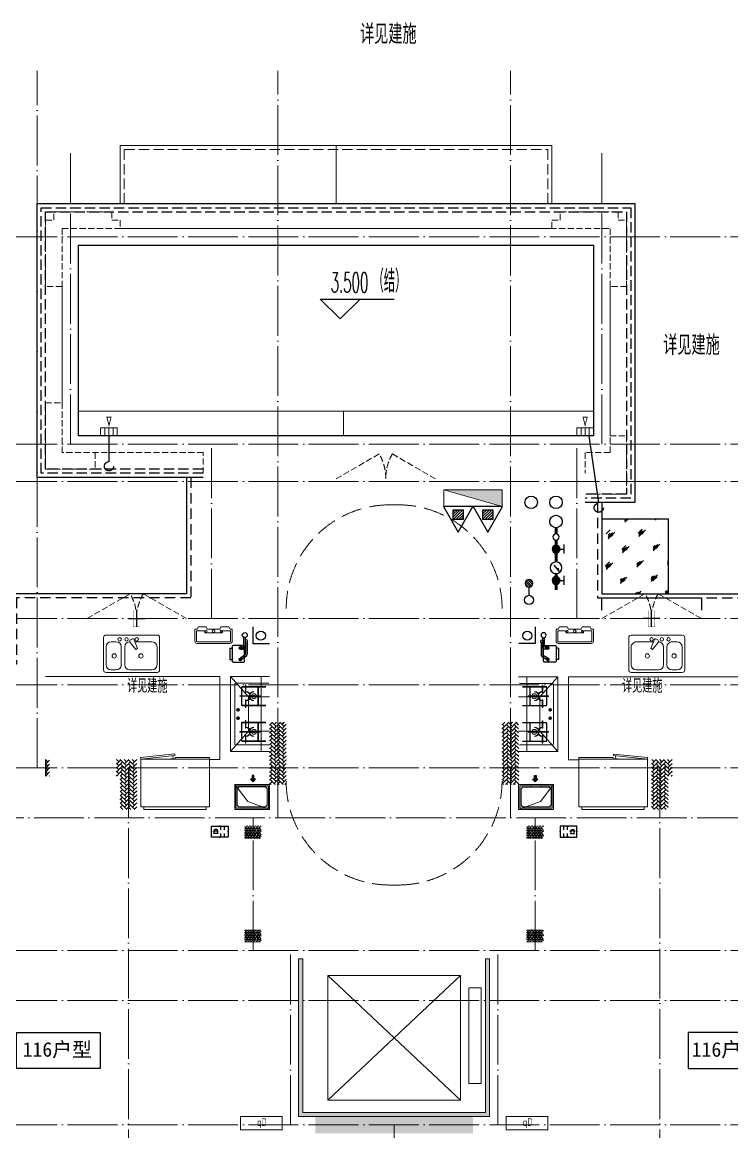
# Model space of a CAD drawing. Extents: x -518115 to 389031, y -231062 to 1628073.
# Drawn here: x 21337 to 29883, y 600166 to 613534 of the extents above; entities that cross this region are included whole.
import ezdxf
from ezdxf.enums import TextEntityAlignment as Align

# ---------------------------------------------------------------- set-up
doc = ezdxf.new("R2010")
doc.units = 0
doc.header["$LTSCALE"] = 1000
doc.header["$MEASUREMENT"] = 0
for name, pattern in [('#P_--_20B1_001_t3$0$DASH', [0.35, 0.25, -0.1]), ('__DASH', [0.35, 0.25, -0.1]), ('DASH', [0.35, 0.25, -0.1]), ('DOTE', [2.42, 2, -0.2, 0.02, -0.2]), ('HIDDEN', [0.375, 0.25, -0.125])]:
    doc.linetypes.add(name, pattern=pattern)
for name, color, linetype, lineweight in [('3.5方案汇报，与郭总、侯月琴确定户型_t8$0$STAIR', 2, 'Continuous', 18), ('DOTE', 19, 'DOTE', 9), ('EQUIP-消防', 3, 'Continuous', 20), ('EQUIP_消火栓', 242, 'Continuous', 18), ('LVTRY', 1, 'Continuous', 13), ('PUB_HATCH', 8, 'Continuous', 9), ('STAIR', 2, 'Continuous', 18), ('WINDOW', 144, 'Continuous', 15), ('填充', 251, 'Continuous', 5), ('平面-分水线', 214, 'Continuous', 15), ('平面-排水沟', 86, 'Continuous', 15), ('平面-看线', 45, 'Continuous', 15), ('平面-空调室内机', 176, 'Continuous', 9), ('平面-空调预留孔', 173, 'Continuous', 15), ('空调', 76, 'Continuous', 13), ('立面-洞口示意', 152, 'Continuous', 13)]:
    doc.layers.add(name, color=color, linetype=linetype, lineweight=lineweight)
for name, color, linetype in [('AH-FURNITURE', 1, 'Continuous'), ('DIM_ELEV', 3, 'Continuous'), ('EQUIP-安防', 3, 'Continuous'), ('EQUIP_地漏', 7, 'Continuous'), ('EQUIP_消防', 7, 'Continuous'), ('IP-bath&kitchen-JOHNSON', 4, 'Continuous'), ('PUB_TEXT', 4, 'Continuous'), ('ROOF', 183, 'Continuous'), ('VPIPE-中水', 122, 'Continuous'), ('VPIPE-凝结', 150, 'Continuous'), ('VPIPE-废水', 31, 'Continuous'), ('VPIPE-消防', 1, 'TG_X'), ('VPIPE-给水', 3, 'TG_J'), ('VPIPE-雨水', 4, 'DASH'), ('保温', 6, 'Continuous'), ('建筑-排气道', 9, 'Continuous'), ('机电标识类', 1, 'Continuous'), ('污水', 3, 'Continuous'), ('看线', 251, 'Continuous'), ('给水', 4, 'Continuous')]:
    doc.layers.add(name, color=color, linetype=linetype)
doc.styles.add('_TCH_AXIS', font='COMPLEX', dxfattribs={"bigfont": 'GBCBIG'})
doc.styles.add('_TCH_DIM', font='SIMPLEX.shx', dxfattribs={"width": 0.7, "bigfont": 'GBCBIG.shx'})
doc.styles.add('_TEL_DIM', font='SIMPLEX', dxfattribs={"width": 0.8, "height": 3.5, "bigfont": 'HZTXT'})
doc.styles.add('DIM_FONT', font='SIMPLEX.shx', dxfattribs={"width": 0.56})
doc.styles.add('TG_LINETYPE', font='SIMPLEX', dxfattribs={"width": 0.8, "height": 3, "bigfont": 'HZTXT'})
doc.styles.add('房间名称', font='TSSDENG', dxfattribs={"width": 0.8, "bigfont": 'HZTXT'})
doc.styles.add('黑体', font='')
doc.styles.get('黑体').set_extended_font_data('SimHei')
doc.linetypes.add('TG_J', pattern='A,2,-0.22,["J",TG_LINETYPE,S=0.1,R=0,X=-0.18,Y=-0.15],0', length=2.22)
doc.linetypes.add('TG_X', pattern='A,4,-0.3,["X",TG_LINETYPE,S=0.1,R=0,X=-0.23,Y=-0.15],0', length=4.3)
pattern_1 = [(45, (0, 0), (0, 47.4157523), [100.584, -33.528]), (135, (23.708, 23.708), (3e-15, 47.4157523), [100.584, -33.528])]
pattern_2 = [(90, (0, 0), (-16.49778, 1e-15), [9.525, -19.05]), (210, (0, 0), (8.24889, -14.2874966), [9.525, -19.05]), (150, (6e-16, 9.525), (-8.24889, -14.2874966), [9.525, -19.05])]

# ---------------------------------------------------------------- blocks, each defined once
blk = doc.blocks.new('rtyg7uyhg')
at = {"layer": 'LVTRY'}
for p, q in [((193590, 45458), (193590, 45069)), ((194235, 45489), (193621, 45489)), ((194265, 45069), (194265, 45458)), ((193621, 45131), (193621, 45346)), ((193682, 45407), (193888, 45407)), ((193896, 45430), (193858, 45326)), ((193858, 45326), (193875, 45316)), ((193875, 45316), (193946, 45401)), ((193926, 45440), (193940, 45432)), ((194010, 45346), (194010, 45131)), ((194051, 45131), (194051, 45346)), ((194112, 45407), (194173, 45407)), ((194235, 45346), (194235, 45131)), ((193948, 45069), (193682, 45069)), ((194173, 45069), (194112, 45069)), ((193621, 45039), (194235, 45039))]:
    blk.add_line(p, q, dxfattribs=at)
for centre, radius in [((193866, 45438), 20.5), ((193989, 45438), 20.5), ((194071, 45438), 20.5), ((193815, 45238), 25.6), ((194137, 45238), 25.6)]:
    blk.add_circle(centre, radius, dxfattribs=at)
for centre, radius, start, end in [((193621, 45458), 30.7, 90, 180), ((194235, 45458), 30.7, 360, 90), ((193682, 45346), 61.4, 90, 180), ((193916, 45423), 20.5, 60, 159.4623), ((193930, 45414), 20.5, 320.5377, 60), ((193948, 45346), 61.4, 360, 90), ((194112, 45346), 61.4, 90, 180), ((194173, 45346), 61.4, 360, 90), ((193621, 45069), 30.7, 180, 270), ((193682, 45131), 61.4, 180, 270), ((193948, 45131), 61.4, 270, 360), ((194112, 45131), 61.4, 180, 270), ((194173, 45131), 61.4, 270, 360), ((194235, 45069), 30.7, 270, 360)]:
    blk.add_arc(centre, radius, start, end, dxfattribs=at)
at = {"layer": 'LVTRY', "style": 'DIM_FONT', "width": 0.8, "flags": 9}
for tag in ['YSIZE', 'XSIZE']:
    blk.add_attdef(tag, (193928, 45488), '', height=0.5, rotation=90, dxfattribs=at)
blk = doc.blocks.new('A$C60D053AF')
at = {"layer": 'AH-FURNITURE', "color": 8}
for p, q in [((233, -90), (128, -90)), ((233, -110), (128, -110)), ((193, -71), (328, -71)), ((193, -91), (328, -91)), ((245, -129), (245, -122)), ((265, -129), (265, -122)), ((342, -97), (370, -143)), ((356, -83), (384, -129)), ((255, -281), (255, -251)), ((393, -281), (393, -251)), ((255, -281), (393, -281))]:
    blk.add_line(p, q, dxfattribs=at)
for points in [[(170, -68, 1), (170, -94), (193, -94), (193, -68)], [(234, -251), (414, -251, 0.414214), (424, -241), (424, -111, 0.414214), (414, -101), (234, -101, 0.414214), (224, -111), (224, -241, 0.414214)], [(268, -122), (268, -107, 0.414214), (248, -87), (233, -87), (233, -113), (242, -113), (242, -122)], [(242, -152, 1), (268, -152), (268, -129), (242, -129)], [(384, -161, 1), (402, -143), (386, -127), (368, -145)]]:
    blk.add_lwpolyline(points, format="xyb", close=True, dxfattribs=at)
for centre, radius in [((100, -100), 30), ((255, -152), 15), ((255, -152), 10), ((393, -152), 15), ((393, -152), 10)]:
    blk.add_circle(centre, radius, dxfattribs=at)
for radius in [40, 20]:
    blk.add_arc((328, -111), radius, 45, 90, dxfattribs=at)
blk = doc.blocks.new('A-Kitchen-7')
at = {"layer": 'LVTRY'}
for p, q in [((-519, 780), (-7, 834)), ((-515, 756), (-519, 780)), ((-4, 811), (-515, 756)), ((515, 756), (-515, 756)), ((-515, 756), (-515, 40)), ((-486, 761), (-485, 756)), ((-29, 767), (-112, 756)), ((-29, 767), (-35, 806)), ((-7, 834), (-4, 811)), ((515, 780), (0, 780)), ((0, 756), (0, 780)), ((515, 756), (515, 780)), ((515, 40), (515, 756)), ((-515, 40), (515, 40))]:
    blk.add_line(p, q, dxfattribs=at)
blk.add_lwpolyline([(-469, 40), (-469, 0), (469, 0), (469, 40)], close=True, dxfattribs=at)
blk = doc.blocks.new('*U70')
h = blk.add_hatch(color=5)
h.set_gradient(color1=(0, 0, 255), rotation=180, tint=1)
h.paths.add_polyline_path([(0, 0), (-6.35, -6.35), (-6.35, -2.159), (-15, -2.159), (-15, 2.159), (-6.35, 2.159), (-6.35, 6.35)])
at = {"color": 0, "linetype": 'Continuous'}
blk.add_lwpolyline([(0, 0), (-6.35, -6.35), (-6.35, -2.159), (-15, -2.159), (-15, 2.159), (-6.35, 2.159), (-6.35, 6.35)], close=True, dxfattribs=at)
blk = doc.blocks.new('sgrsefv')
at = {"layer": 'PUB_HATCH'}
blk.add_hatch(color=256, dxfattribs=at).paths.add_polyline_path([(1112933, 840916), (1112933, 840646), (1113073, 840646), (1113073, 840661), (1112968, 840661), (1112948, 840681), (1112948, 840881), (1112968, 840901), (1113288, 840901), (1113308, 840881), (1113308, 840681), (1113288, 840661), (1113183, 840661), (1113183, 840646), (1113323, 840646), (1113323, 840916)])
at = {"layer": 'LVTRY', "color": 1}
for p, q in [((1113073, 840661), (1113073, 840646)), ((1113183, 840661), (1113183, 840646))]:
    blk.add_line(p, q, dxfattribs=at)
for points in [[(1112918, 840931), (1113338, 840931), (1113338, 840631), (1112918, 840631)], [(1112933, 840916), (1113323, 840916), (1113323, 840646), (1112933, 840646)], [(1113288, 840661), (1112968, 840661), (1112948, 840681), (1112948, 840881), (1112968, 840901), (1113288, 840901), (1113308, 840881), (1113308, 840681), (1113288, 840661)]]:
    blk.add_lwpolyline(points, close=True, dxfattribs=at)
at = {"layer": '立面-洞口示意'}
blk.add_lwpolyline([(1112918, 840931), (1113182, 840837), (1113338, 840631)], dxfattribs=at)
at = {"layer": '建筑-排气道', "xscale": -5, "yscale": 5, "zscale": 5, "rotation": 270}
blk.add_blockref('*U70', (1113118, 840599), dxfattribs=at)
blk = doc.blocks.new('FRSDFDGDGDRGDR')
at = {"layer": '平面-空调预留孔'}
for p, q in [((699612, 775044), (699612, 775441)), ((699619, 775448), (699746, 775448)), ((699746, 775448), (699746, 775355)), ((699720, 775342), (699720, 775143)), ((699727, 775349), (699740, 775349)), ((699727, 775136), (699740, 775136)), ((699746, 775130), (699746, 775037)), ((699746, 775037), (699619, 775037))]:
    blk.add_line(p, q, dxfattribs=at)
blk.add_lwpolyline([(699766, 775167), (699793, 775154), (699793, 775057), (699766, 775044), (699766, 775018), (699619, 775018, -0.414214), (699593, 775044), (699593, 775441, -0.414214), (699619, 775468), (699766, 775468), (699766, 775441), (699793, 775428), (699793, 775332), (699766, 775318)], format="xyb", close=True, dxfattribs=at)
for centre, radius in [((699740, 775243), 15.8), ((699740, 775332), 10.6), ((699740, 775154), 10.6)]:
    blk.add_circle(centre, radius, dxfattribs=at)
for centre, start, end in [((699619, 775441), 90, 180), ((699740, 775355), 270, 360), ((699727, 775342), 90, 180), ((699727, 775143), 180, 270), ((699740, 775130), 0, 90), ((699619, 775044), 180, 270)]:
    blk.add_arc(centre, 6.6, start, end, dxfattribs=at)
blk = doc.blocks.new('GDGDRGDRGRD')
at = {"layer": 'LVTRY', "color": 251}
for p, q in [((430081, 371515), (429865, 371758)), ((430335, 371758), (429865, 371758)), ((429865, 371758), (429865, 370858)), ((430235, 370858), (430235, 371758)), ((430335, 371515), (430081, 371515)), ((430081, 371515), (430081, 371100)), ((429865, 370858), (430081, 371100)), ((430081, 371100), (430335, 371100)), ((429865, 370858), (430335, 370858))]:
    blk.add_line(p, q, dxfattribs=at)
at = {"layer": 'LVTRY'}
for p, q in [((429915, 370948), (429915, 371668)), ((429925, 371678), (430325, 371678)), ((430290, 371638), (430005, 371638)), ((430290, 371633), (430005, 371633)), ((430045, 371658), (430045, 371568)), ((430050, 371658), (430045, 371658)), ((430050, 371568), (430050, 371658)), ((430235, 371668), (430235, 370948)), ((429975, 371526), (430102, 371526)), ((429975, 371521), (429975, 371526)), ((430102, 371521), (429975, 371521)), ((429995, 371628), (429995, 371418)), ((430000, 371628), (430000, 371418)), ((430045, 371568), (430050, 371568)), ((430220, 371526), (430092, 371526)), ((430092, 371526), (430092, 371521)), ((430092, 371521), (430220, 371521)), ((430102, 371526), (430102, 371521)), ((430195, 371418), (430195, 371628)), ((430200, 371418), (430200, 371628)), ((430220, 371521), (430220, 371526)), ((430235, 371100), (430235, 371515)), ((429955, 371339), (429955, 371378)), ((430005, 371413), (430290, 371413)), ((430005, 371408), (430290, 371408)), ((430045, 371388), (430045, 371478)), ((430045, 371478), (430050, 371478)), ((430050, 371388), (430045, 371388)), ((430050, 371478), (430050, 371388)), ((429935, 371358), (429974, 371358)), ((429935, 371258), (429974, 371258)), ((429955, 371239), (429955, 371278)), ((429995, 370988), (429995, 371198)), ((430000, 370988), (430000, 371198)), ((430005, 371208), (430290, 371208)), ((430005, 371203), (430290, 371203)), ((430045, 371228), (430045, 371138)), ((430050, 371228), (430045, 371228)), ((430045, 371138), (430050, 371138)), ((430050, 371138), (430050, 371228)), ((430195, 371198), (430195, 370988)), ((430200, 371198), (430200, 370988)), ((430102, 371096), (429975, 371096)), ((429975, 371096), (429975, 371091)), ((429975, 371091), (430102, 371091)), ((430290, 370983), (430005, 370983)), ((430290, 370978), (430005, 370978)), ((430045, 370958), (430045, 371048)), ((430045, 371048), (430050, 371048)), ((430050, 371048), (430050, 370958)), ((430092, 371091), (430092, 371096)), ((430092, 371096), (430220, 371096)), ((430220, 371091), (430092, 371091)), ((430102, 371091), (430102, 371096)), ((430220, 371096), (430220, 371091)), ((430325, 370938), (429925, 370938)), ((430050, 370958), (430045, 370958))]:
    blk.add_line(p, q, dxfattribs=at)
blk.add_lwpolyline([(429609, 370758), (429735, 370758), (429735, 371758), (427635, 371758)], dxfattribs=at)
for centre, radius in [((430147, 371523), 29.7), ((430147, 371523), 11.7), ((429955, 371358), 17), ((429955, 371258), 17), ((430147, 371093), 29.7), ((430147, 371093), 11.7)]:
    blk.add_circle(centre, radius, dxfattribs=at)
for centre, radius, start, end in [((429925, 371668), 10, 90, 180), ((430005, 371628), 10, 90, 180), ((430005, 371628), 5, 90, 180), ((430190, 371628), 10, 0, 90), ((430190, 371628), 5, 0, 90), ((430225, 371668), 10, 0, 90), ((430047, 371523), 56.7, 2.2742, 87.7258), ((430047, 371523), 52.2, 2.4704, 87.5296), ((430047, 371523), 56.7, 272.2742, 357.7258), ((430047, 371523), 52.2, 272.4704, 357.5296), ((430147, 371523), 56.7, 92.2742, 177.7258), ((430147, 371523), 56.7, 182.2742, 267.7258), ((430147, 371523), 52.2, 92.4704, 177.5296), ((430147, 371523), 52.2, 182.4704, 267.5296), ((430005, 371418), 10, 180, 270), ((430005, 371418), 5, 180, 270), ((430190, 371418), 5, 270, 0), ((430190, 371418), 10, 270, 0), ((430005, 371198), 10, 90, 180), ((430005, 371198), 5, 90, 180), ((430047, 371093), 56.7, 2.2742, 87.7258), ((430047, 371093), 52.2, 2.4704, 87.5296), ((430147, 371093), 56.7, 92.2742, 177.7258), ((430147, 371093), 52.2, 92.4704, 177.5296), ((430190, 371198), 10, 0, 90), ((430190, 371198), 5, 0, 90), ((430005, 370988), 10, 180, 270), ((430005, 370988), 5, 180, 270), ((430047, 371093), 56.7, 272.2742, 357.7258), ((430047, 371093), 52.2, 272.4704, 357.5296), ((430147, 371093), 56.7, 182.2742, 267.7258), ((430147, 371093), 52.2, 182.4704, 267.5296), ((430190, 370988), 5, 270, 0), ((430190, 370988), 10, 270, 0), ((429925, 370948), 10, 180, 270), ((430225, 370948), 10, 270, 0)]:
    blk.add_arc(centre, radius, start, end, dxfattribs=at)
at = {"xscale": -1, "rotation": 270}
blk.add_blockref('FRSDFDGDGDRGDR', (-345583, -327434), dxfattribs=at)
at = {"xscale": -1}
blk.add_blockref('rtyg7uyhg', (622600, 326770), dxfattribs=at)
for name, p, rotation in [('A$C60D053AF', (430135, 372358), 270), ('sgrsefv', (1543253, 1211090), 180)]:
    blk.add_blockref(name, p, dxfattribs=dict(rotation=rotation))
at = {"layer": 'LVTRY', "color": 1, "extrusion": (0, 0, -1), "xscale": -0.7999999999883585, "yscale": 0.7999999999883585, "zscale": -0.7999999999883585}
blk.add_blockref('A-Kitchen-7', (-429197, 370159), dxfattribs=at)
blk = doc.blocks.new('GDFGDGRD')
at = {"layer": '保温', "linetype": 'ByBlock', "ltscale": 10}
h = blk.add_hatch(dxfattribs=at)
h.set_pattern_fill('AR-HBONE', color=251, scale=55)
h.set_pattern_definition(pattern_1)
h.paths.add_polyline_path([(431617, 372724), (431817, 372724), (431817, 373474), (431617, 373474)])
h = blk.add_hatch(dxfattribs=at)
h.set_pattern_fill('AR-HBONE', color=251, scale=55)
h.set_pattern_definition(pattern_1)
h.paths.add_polyline_path([(434617, 372724), (434417, 372724), (434416, 373474), (434616, 373474)])
h = blk.add_hatch(dxfattribs=at)
h.set_pattern_fill('AR-HBONE', color=251, scale=55)
h.set_pattern_definition(pattern_1)
h.paths.add_polyline_path([(428967, 372824), (428967, 373024), (428917, 373024), (428917, 372824)])
h = blk.add_hatch(dxfattribs=at)
h.set_pattern_fill('AR-HBONE', color=251, scale=55)
h.set_pattern_definition(pattern_1)
h.paths.add_polyline_path([(429817, 372824), (429817, 373024), (429767, 373024), (429767, 372824)])
h = blk.add_hatch(dxfattribs=at)
h.set_pattern_fill('AR-HBONE', color=251, scale=55)
h.set_pattern_definition(pattern_1)
h.paths.add_polyline_path([(430018, 372424), (430017, 373024), (429817, 373024), (429818, 372424)])
h = blk.add_hatch(dxfattribs=at)
h.set_pattern_fill('AR-HBONE', color=251, scale=55)
h.set_pattern_definition(pattern_1)
h.paths.add_polyline_path([(436215, 372424), (436217, 373024), (436417, 373024), (436415, 372424)])
h = blk.add_hatch(dxfattribs=at)
h.set_pattern_fill('AR-HBONE', color=251, scale=55)
h.set_pattern_definition(pattern_1)
h.paths.add_polyline_path([(436417, 372824), (436417, 373024), (436467, 373024), (436467, 372824)])
at = {"layer": '保温', "linetype": 'Continuous', "ltscale": 10}
h = blk.add_hatch(dxfattribs=at)
h.set_pattern_fill('HEX', color=251, scale=10, angle=90, style=0)
h.set_pattern_definition(pattern_2)
h.paths.add_polyline_path([(431317, 372074), (431517, 372074), (431517, 372224), (431317, 372224)])
h = blk.add_hatch(dxfattribs=at)
h.set_pattern_fill('HEX', color=251, scale=10, angle=90, style=0)
h.set_pattern_definition(pattern_2)
h.paths.add_polyline_path([(434917, 372074), (434717, 372074), (434716, 372224), (434916, 372224)])
h = blk.add_hatch(dxfattribs=at)
h.set_pattern_fill('HEX', color=251, scale=10, angle=90, style=0)
h.set_pattern_definition(pattern_2)
h.paths.add_polyline_path([(431317, 370824), (431517, 370824), (431517, 370974), (431317, 370974)])
h = blk.add_hatch(dxfattribs=at)
h.set_pattern_fill('HEX', color=251, scale=10, angle=90, style=0)
h.set_pattern_definition(pattern_2)
h.paths.add_polyline_path([(434917, 370824), (434717, 370824), (434716, 370974), (434916, 370974)])
h = blk.add_hatch(dxfattribs=at)
h.set_pattern_fill('HEX', color=251, scale=10, angle=90, style=0)
h.set_pattern_definition([(90, (-70765.891, -151624.736), (-16.49778, 1e-15), [9.525, -19.05]), (210, (-70765.891, -151624.736), (8.24889, -14.2874966), [9.525, -19.05]), (150, (-70765.891, -151615.211), (-8.24889, -14.2874966), [9.525, -19.05])])
h.paths.add_polyline_path([(434067, 368524), (434067, 368724), (432167, 368724), (432167, 368524)])
at = {"layer": '保温', "color": 251, "linetype": 'ByBlock', "ltscale": 10}
blk.add_line((428917, 373024), (428917, 372824), dxfattribs=at)
blk = doc.blocks.new('A$C2705576B')
at = {"layer": '给水'}
h = blk.add_hatch(color=256, dxfattribs=at)
edge = h.paths.add_edge_path()
edge.add_arc((417, -1741), 47.2, 0, 360)
h = blk.add_hatch(color=256, dxfattribs=at)
edge = h.paths.add_edge_path()
edge.add_arc((795, -1741), 47.2, 0, 360)
for p, q in [((363, -1645), (472, -1645)), ((417, -1741), (417, -1645)), ((601, -1768), (525, -1704)), ((525, -1704), (564, -1715)), ((740, -1645), (849, -1645)), ((795, -1741), (795, -1645))]:
    blk.add_line(p, q, dxfattribs=at)
at = {"layer": '给水', "const_width": 35.4}
for points in [[(499, -1741), (302, -1741)], [(903, -1741), (641, -1741)], [(1053, -1741), (978, -1741)]]:
    blk.add_lwpolyline(points, dxfattribs=at)
at = {"layer": '给水'}
for centre, radius in [((417, -1741), 47.2), ((570, -1741), 70.8), ((795, -1741), 47.2), ((941, -1741), 37.5)]:
    blk.add_circle(centre, radius, dxfattribs=at)
blk = doc.blocks.new('$TwtSys$00000141')
at = {"color": 1}
for p, q in [((-47, 4), (-5, 46)), ((-47, 4), (-5, 46)), ((-44, -18), (18, 44)), ((-44, -18), (18, 44)), ((-33, -33), (33, 33)), ((-33, -33), (33, 33)), ((-16, -44), (44, 16)), ((-16, -44), (44, 16)), ((6, -46), (46, -6)), ((6, -46), (46, -6))]:
    blk.add_line(p, q, dxfattribs=at)
blk.add_circle((0, 0), 47, dxfattribs=at)
blk.add_circle((0, 0), 47, dxfattribs=at)
blk = doc.blocks.new('dongkong')
blk.add_wipeout([(-603756, 210771), (-603756, 210571), (-603836, 210571), (-603836, 210771)])
at = {"layer": '机电标识类', "color": 250, "linetype": 'DASH', "ltscale": 400}
for p, q in [((-603796, 210771), (-603796, 210571)), ((-603896, 210671), (-603696, 210671))]:
    blk.add_line(p, q, dxfattribs=at)
at = {"layer": '空调', "color": 6, "linetype": 'DASH', "const_width": 2}
blk.add_lwpolyline([(-603756, 210771), (-603756, 210571), (-603836, 210571), (-603836, 210771)], close=True, dxfattribs=at)
blk = doc.blocks.new('$TwtSys$00000434')
for p, q in [((-0.5, 0.5), (-0.5, -0.5)), ((-0.5, -0.5), (0.5, 0.5)), ((0.5, 0.5), (-0.5, 0.5)), ((0.5, -0.5), (0.5, 0.5)), ((-0.5, -0.5), (0.5, -0.5))]:
    blk.add_line(p, q)
blk.add_solid([(0.5, -0.5), (0.5, 0.5), (-0.5, -0.5)])
blk = doc.blocks.new('$TwtSys$00000546')
h = blk.add_hatch()
h.set_pattern_fill('ANSI31', color=1, scale=200, style=0)
h.set_pattern_definition([(45, (-38543.802, -6670.83), (-17.67767, 17.67767), [])])
h.paths.add_polyline_path([(-65, 174), (65, 174), (65, 44), (-65, 44)])
at = {"color": 1}
for points in [[(0, 344), (-198, 0), (198, 0)], [(-65, 174), (65, 174), (65, 44), (-65, 44)]]:
    blk.add_lwpolyline(points, close=True, dxfattribs=at)
blk = doc.blocks.new('HFHFTHFD')
at = {"layer": 'DOTE', "linetype": 'DOTE', "ltscale": 0.3}
for p, q in [((428817, 604549), (428817, 612949)), ((431717, 603949), (431717, 612949)), ((434517, 603949), (434517, 612949)), ((472617, 610949), (418617, 610949)), ((429217, 608449), (429217, 610949)), ((435617, 608449), (435617, 610949)), ((472617, 608449), (418617, 608449)), ((430917, 606349), (430917, 608449)), ((435317, 606349), (435317, 608449)), ((472617, 607999), (418617, 607999)), ((472617, 606349), (418617, 606349)), ((472617, 605549), (418617, 605549)), ((472617, 604549), (418617, 604549)), ((429917, 604549), (429917, 593449)), ((436316, 604549), (436317, 593449)), ((418617, 603949), (472617, 603949)), ((431417, 602349), (431417, 603949)), ((434817, 602349), (434817, 603949)), ((472617, 602349), (418617, 602349)), ((431867, 600249), (431867, 602349)), ((434367, 600249), (434367, 602349)), ((472617, 601749), (418617, 601749)), ((472617, 600249), (418617, 600249)), ((433117, 600249), (433117, 593449))]:
    blk.add_line(p, q, dxfattribs=at)
blk = doc.blocks.new('$equip$00002628')
at = {"linetype": 'Continuous'}
for p, q in [((-0.625, 0.415), (0.625, 0.415)), ((-0.625, -0.415), (-0.625, 0.415)), ((-0.472, 0.01), (-0.409, 0.01)), ((-0.446, -0.138), (-0.395, 0.058)), ((-0.395, 0.058), (-0.395, 0.058)), ((-0.395, 0.058), (-0.206, 0.058)), ((-0.206, 0.058), (-0.155, -0.138)), ((-0.191, 0.01), (-0.129, 0.01)), ((0.071, 0.129), (0.071, 0.415)), ((0.35, 0.129), (0.35, 0.415)), ((0.625, 0.415), (0.625, -0.415)), ((0.625, -0.415), (-0.625, -0.415)), ((-0.155, -0.138), (-0.446, -0.138)), ((0.071, -0.415), (0.071, -0.129)), ((0.35, -0.415), (0.35, -0.129))]:
    blk.add_line(p, q, dxfattribs=at)
at = {"const_width": 0.05}
blk.add_lwpolyline([(-0.625, 0.415), (0.625, 0.415), (0.625, -0.415), (-0.625, -0.415), (-0.625, 0.415), (0.625, 0.415)], dxfattribs=at)
at = {"linetype": 'Continuous'}
blk.add_arc((-0.3, -0.011), 0.173, 6.98974, 173.01026, dxfattribs=at)
for p in [(-0.625, 0), (0, 0.415), (0, -0.415), (0.625, 0)]:
    blk.add_point(p)
at = {"color": 7, "style": '_TEL_DIM', "flags": 1}
blk.add_attdef('A', text='', height=0.000025, dxfattribs=at).set_placement((0, 0), align=Align.MIDDLE_CENTER)
blk = doc.blocks.new('GDGRDGDRGDFD')
at = {"layer": 'EQUIP-消防', "const_width": 12.8}
blk.add_lwpolyline([(136867, 335508), (136367, 335508), (136367, 335348), (136867, 335348)], close=True, dxfattribs=at)
at = {"layer": 'PUB_TEXT', "color": 7, "true_color": 0xffffff, "style": '房间名称', "width": 0.8}
blk.add_text('qD', height=90, dxfattribs=at).set_placement((136565, 335396))
blk = doc.blocks.new('GHFHFHTFHCSDCS')
blk.add_blockref('GDGRDGDRGDFD', (294900, 33216))
at = {"rotation": 0.0001673532306091649}
blk.add_blockref('GDGRDGDRGDFD', (298101, 33216), dxfattribs=at)
at = {"layer": 'EQUIP-安防', "yscale": 160, "zscale": 160}
for p, xscale in [((431017, 372157), 160), ((435217, 372157), -160)]:
    blk.add_blockref('$equip$00002628', p, dxfattribs=dict(at, xscale=xscale))
blk = doc.blocks.new('DFSFSF')
at = {"layer": '平面-分水线'}
for p, q in [((697142, 775568), (697142, 775668)), ((697342, 775668), (697143, 775668)), ((697193, 775568), (697193, 775668)), ((697243, 775568), (697243, 775668)), ((697292, 775568), (697292, 775668)), ((697342, 775668), (697342, 775568)), ((697342, 775568), (697342, 775668)), ((697342, 775568), (697143, 775568))]:
    blk.add_line(p, q, dxfattribs=at)
blk = doc.blocks.new('DFGDGDGD')
at = {"layer": '平面-分水线', "const_width": 10}
blk.add_lwpolyline([(697268, 775441), (697243, 775541), (697218, 775441)], close=True, dxfattribs=at)
blk.add_blockref('DFSFSF', (0, 0))

msp = doc.modelspace()

# ---------------------------------------------------------------- hatches: boundary and pattern name
at = {"layer": '保温', "linetype": 'Continuous', "ltscale": 10, "true_color": 0x636466}
h = msp.add_hatch(dxfattribs=at)
h.set_pattern_fill('玻璃1', color=251, scale=35, style=0)
h.set_pattern_definition([(45, (-260000, 14), (-171.45925, 171.45925), [78.4, -201.6]), (45, (-259966.4, 28), (-171.45925, 171.45925), [33.6, -246.4]), (45, (-260000, 28), (-171.45925, 171.45925), [56, -224]), (45, (-259983.2, 14), (188.0904, -188.0904), [70, -210]), (45, (-260000, -0.0001), (-171.45925, 171.45925), [112, -168]), (45, (-260000, 42), (-171.45925, 171.45925), [28, -252])])
h.paths.add_polyline_path([(29116.6, 607548.8), (28316.6, 607548.8), (28316.6, 606648.8), (29116.6, 606648.8)])
at = {"layer": '填充'}
h = msp.add_hatch(dxfattribs=at)
h.set_pattern_fill('隔热材料02', color=256, scale=100, style=0)
h.set_pattern_definition([(0, (-1148391.82, -8389.82), (0, 50), []), (0, (-1148391.82, -8373.154), (0, 50), []), (270, (-1148348.077, -8364.523), (50, -9e-15), [5.01775, -44.98225]), (270, (-1148385.536, -8364.523), (50, -9e-15), [5.01775, -44.98225]), (90, (-1148360.024, -8398.45), (-50, 3e-15), [5.01775, -44.98225]), (90, (-1148373.59, -8398.45), (-50, 3e-15), [5.01775, -44.98225]), (180, (-1148341.794, -8406.49), (-6e-15, -50), [50.02425, 0.02425]), (135, (-1148355.75, -8403.98), (3e-15, 49.99987405), [4.268, -66.44275]), (116.56505, (-1148308.77, -8400.96), (0.00011283, 49.99993342), [2.805, -108.9985]), (116.56505, (-1148358.77, -8400.96), (0.00011283, 49.99993342), [2.805, -108.9985]), (153.43495, (-1148300.734, -8406.488), (-0.0001128, 49.9999334), [5.61, -106.1935]), (153.43495, (-1148350.734, -8406.488), (-0.0001128, 49.9999334), [5.61, -106.1935]), (63.43495, (-1148310.024, -8393.434), (-0.00011283, 49.99993342), [26.714, -85.0895]), (63.43495, (-1148360.024, -8393.434), (-0.00011283, 49.99993342), [26.714, -85.0895]), (116.56505, (-1148298.077, -8364.523), (0.00011283, 49.99993342), [2.805, -108.9985]), (116.56505, (-1148348.077, -8364.523), (0.00011283, 49.99993342), [2.805, -108.9985]), (135, (-1148349.33, -8362.014), (3e-15, 49.99987405), [4.268, -66.44275]), (153.43495, (-1148302.35, -8358.996), (-0.0001128, 49.9999334), [5.61, -106.1935]), (153.43495, (-1148352.35, -8358.996), (-0.0001128, 49.9999334), [5.61, -106.1935]), (45, (-1148384.28, -8362.014), (0, 49.99987405), [4.268, -66.44275]), (63.43495, (-1148335.536, -8364.523), (-0.00011283, 49.99993342), [2.805, -108.9985]), (63.43495, (-1148385.536, -8364.523), (-0.00011283, 49.99993342), [2.805, -108.9985]), (26.56505, (-1148331.264, -8358.996), (0.0001128, 49.9999334), [5.61, -106.1935]), (26.56505, (-1148381.264, -8358.996), (0.0001128, 49.9999334), [5.61, -106.1935]), (116.56505, (-1148323.59, -8393.434), (0.00011283, 49.99993342), [26.714, -85.0895]), (116.56505, (-1148373.59, -8393.434), (0.00011283, 49.99993342), [26.714, -85.0895]), (45, (-1148377.86, -8403.98), (0, 49.99987405), [4.268, -66.44275]), (63.43495, (-1148324.843, -8400.96), (-0.00011283, 49.99993342), [2.805, -108.9985]), (63.43495, (-1148374.843, -8400.96), (-0.00011283, 49.99993342), [2.805, -108.9985]), (26.56505, (-1148332.88, -8406.488), (0.0001128, 49.9999334), [5.61, -106.1935]), (26.56505, (-1148382.88, -8406.488), (0.0001128, 49.9999334), [5.61, -106.1935])])
h.paths.add_polyline_path([(26916.6, 602248.8), (26966.6, 602248.8), (26966.6, 600348.8), (24666.6, 600348.8), (24666.6, 602248.8), (24716.6, 602248.8), (24716.6, 600398.8), (26916.6, 600398.8)])

# ---------------------------------------------------------------- linework, layer by layer
at = {"color": 1}
for points in [[(21269.5, 601362.5), (22275.5, 601362.5), (22275.5, 600926.5), (21269.5, 600926.5)], [(30363.6, 601362.5), (29357.6, 601362.5), (29357.6, 600926.5), (30363.6, 600926.5)]]:
    msp.add_lwpolyline(points, close=True, dxfattribs=at)
at = {"layer": '3.5方案汇报，与郭总、侯月琴确定户型_t8$0$STAIR'}
for p, q in [((26616.6, 602048.8), (25016.6, 600548.8)), ((25016.6, 602048.8), (26616.6, 600548.8))]:
    msp.add_line(p, q, dxfattribs=at)
for points in [[(25016.6, 600548.8), (25016.6, 602048.8), (26616.6, 602048.8), (26616.6, 600548.8)], [(26716.6, 600748.8), (26716.6, 601898.8), (26866.6, 601898.8), (26866.6, 600748.8)]]:
    msp.add_lwpolyline(points, close=True, dxfattribs=at)
at = {"layer": 'DIM_ELEV'}
for p, q in [((25166.6, 609958.4), (24926.6, 610198.4)), ((24926.6, 610198.4), (25818.8, 610198.4)), ((25166.6, 609958.4), (25406.6, 610198.4))]:
    msp.add_line(p, q, dxfattribs=at)
at = {"layer": 'DOTE', "linetype": 'DOTE', "ltscale": 0.3}
for p, q in [((21916.6, 611954.2), (21916.6, 610948.8)), ((28316.6, 611954.2), (28316.6, 610948.8))]:
    msp.add_line(p, q, dxfattribs=at)
at = {"layer": 'IP-bath&kitchen-JOHNSON', "color": 8}
for points in [[(24116.6, 606248.8), (24116.6, 606048.8), (24316.6, 606048.8)], [(27516.6, 606248.8), (27516.6, 606048.8), (27316.6, 606048.8)]]:
    msp.add_lwpolyline(points, dxfattribs=at)
at = {"layer": 'ROOF', "ltscale": 0.8}
msp.add_lwpolyline([(23516.6, 608048.8), (21516.6, 608048.8), (21516.6, 611348.8), (28716.6, 611348.8), (28716.6, 607748.8), (28116.6, 607748.8)], dxfattribs=at)
at = {"layer": 'ROOF', "linetype": '__DASH', "ltscale": 0.5}
for points in [[(23516.6, 608098.8), (21566.6, 608098.8), (21566.6, 611298.8), (28666.6, 611298.8), (28666.6, 607798.8), (28116.6, 607798.8)], [(23516.6, 608148.8), (21616.6, 608148.8), (21616.6, 611248.8), (28616.6, 611248.8), (28616.6, 607848.8), (28116.6, 607848.8)]]:
    msp.add_lwpolyline(points, dxfattribs=at)
at = {"layer": 'ROOF', "ltscale": 0.8}
msp.add_lwpolyline([(28216.6, 608548.8), (23716.6, 608548.8), (22016.6, 608548.8), (22016.6, 610848.8), (28216.6, 610848.8)], close=True, dxfattribs=at)
at = {"layer": 'STAIR', "color": 130}
msp.add_lwpolyline([(22516.8, 611348.8), (22516.6, 612048.8), (27716.7, 612048.8), (27716.9, 611348.8)], dxfattribs=at)
at = {"layer": 'STAIR', "color": 130, "linetype": '#P_--_20B1_001_t3$0$DASH', "ltscale": 0.5}
msp.add_lwpolyline([(22566.8, 611348.8), (22566.6, 611998.8), (27666.7, 611998.8), (27666.9, 611348.8)], dxfattribs=at)
at = {"layer": 'STAIR', "color": 251, "linetype": 'DASH'}
for points in [[(24516.6, 606468.8, -0.4142136), (25766.6, 607718.8), (25866.6, 607718.8, -0.4142136), (27116.6, 606468.8)], [(24516.2, 604388.8, 0.4142136), (25766.2, 603138.8), (25866.2, 603138.8, 0.4142136), (27116.2, 604388.8)]]:
    msp.add_lwpolyline(points, format="xyb", dxfattribs=at)
at = {"layer": 'VPIPE-中水', "linetype": 'Continuous'}
for centre in [(24211.4, 606143.8), (27421.8, 606143.8)]:
    msp.add_circle(centre, 55, dxfattribs=at)
at = {"layer": 'VPIPE-凝结'}
for p, q in [((22381.6, 608548.8), (22381.6, 608238.8)), ((28281.6, 607748.8), (28166.2, 608548.8)), ((27441.6, 606628.8), (27441.6, 606726.8))]:
    msp.add_line(p, q, dxfattribs=at)
at = {"layer": 'VPIPE-废水'}
msp.add_circle((27441.6, 606573.8), 55, dxfattribs=at)
at = {"layer": 'VPIPE-消防', "linetype": 'Continuous'}
msp.add_circle((27466.6, 607748.8), 75, dxfattribs=at)
at = {"layer": 'VPIPE-给水', "linetype": 'Continuous'}
for centre in [(27766.6, 607748.8), (27766.6, 607518.8)]:
    msp.add_circle(centre, 75, dxfattribs=at)
at = {"layer": 'VPIPE-雨水'}
for centre in [(22381.6, 608183.8), (28281.6, 607683.8)]:
    msp.add_circle(centre, 55, dxfattribs=at)
at = {"layer": 'WINDOW', "color": 250, "linetype": 'DASH', "ltscale": 0.3}
for points in [[(25116.6, 608032.1), (25636.2, 608332.1, -0.1316523), (25716.6, 608032.1)], [(26314.7, 608032.1), (25795.1, 608332.1, 0.1316523), (25714.7, 608032.1)], [(22116.6, 606348.8), (22636.2, 606648.8, -0.1316523), (22716.6, 606348.8)], [(23314.7, 606348.8), (22795.1, 606648.8, 0.1316523), (22714.7, 606348.8)], [(28318.4, 606348.8), (28838, 606648.8, -0.1316523), (28918.4, 606348.8)], [(29516.6, 606348.8), (28997, 606648.8, 0.1316523), (28916.6, 606348.8)]]:
    msp.add_lwpolyline(points, format="xyb", dxfattribs=at)
at = {"layer": '保温', "color": 132, "linetype": 'Continuous', "ltscale": 10}
msp.add_lwpolyline([(28316.6, 607548.8), (29116.6, 607548.8), (29116.6, 606648.8)], dxfattribs=at)
at = {"layer": '填充'}
msp.add_lwpolyline([(26916.6, 602248.8), (26966.6, 602248.8), (26966.6, 600348.8), (24666.6, 600348.8), (24666.6, 602248.8), (24716.6, 602248.8), (24716.6, 600398.8), (26916.6, 600398.8)], close=True, dxfattribs=at)
at = {"layer": '平面-排水沟'}
for p, q in [((25116.8, 611348.8), (25116.8, 612048.8)), ((22016.6, 608848.8), (28216.6, 608848.8)), ((25207.1, 608848.8), (25207.1, 608548.8))]:
    msp.add_line(p, q, dxfattribs=at)
at = {"layer": '平面-看线', "linetype": 'DASH', "ltscale": 0.3}
for points in [[(23516.6, 608098.8), (23516.6, 608348.8), (22216.6, 608348.8), (22216.6, 608148.8), (21616.6, 608148.8), (21616.6, 608948.8), (21816.6, 608948.8), (21816.6, 610348.8), (21616.8, 610348.8), (21616.8, 611148.8), (21716.8, 611148.8), (21716.8, 611248.8), (22006.8, 611248.8), (22006.8, 611248.8), (22126.8, 611248.8), (22126.8, 611248.8), (22416.8, 611248.8), (22416.8, 611148.8), (22516.8, 611148.8), (22516.8, 611048.8), (27716.3, 611048.8), (27716.3, 611148.8), (27816.3, 611148.8), (27816.3, 611248.8), (28106.3, 611248.8), (28106.3, 611248.8), (28226.3, 611248.8), (28226.3, 611248.8), (28516.3, 611248.8), (28516.3, 611148.8), (28616.3, 611148.8), (28616.3, 610348.8), (28416.6, 610348.8), (28416.6, 608548.8), (28616.6, 608548.8), (28616.6, 607848.8), (28116.6, 607848.8)], [(23516.6, 608098.8), (23516.6, 608348.8), (21816.6, 608348.8), (21816.6, 611048.8), (28416.6, 611048.8), (28416.6, 608348.8), (28116.6, 608348.8), (28116.6, 608098.8)]]:
    msp.add_lwpolyline(points, dxfattribs=at)

# ---------------------------------------------------------------- block references
at = {"xscale": -1, "rotation": 180}
for p in [(-674860.9, 1384216.4), (-669125.8, 1384216.4)]:
    msp.add_blockref('DFGDGDGD', p, dxfattribs=at)
for name, p in [('GDGDRGDRGRD', (-406018.2, 233891.1)), ('GDFGDGRD', (-407300, 231625.1)), ('GHFHFHTFHCSDCS', (-407300, 231625.1))]:
    msp.add_blockref(name, p)
at = {"xscale": -1}
msp.add_blockref('GDGDRGDRGRD', (457651.4, 233890.5), dxfattribs=at)
at = {"layer": 'EQUIP_地漏', "xscale": -1, "rotation": 359.999999999891}
msp.add_blockref('$TwtSys$00000141', (27441.6, 606773.8), dxfattribs=at)
at = {"layer": 'EQUIP_消火栓', "xscale": -700, "yscale": 200, "zscale": 700, "rotation": 180}
msp.add_blockref('$TwtSys$00000434', (26766.6, 607798.8), dxfattribs=at)
at = {"layer": 'EQUIP_消防', "xscale": 0.9, "yscale": 0.9, "zscale": 0.9, "rotation": 180}
for p in [(26588, 607698.8), (26945.1, 607698.8)]:
    msp.add_blockref('$TwtSys$00000546', p, dxfattribs=at)
at = {"layer": '污水', "xscale": -1, "rotation": 269.999999999891}
msp.add_blockref('A$C2705576B', (29507.8, 606391), dxfattribs=at)

# ---------------------------------------------------------------- texts
at = {"color": 1, "style": '黑体'}
for p in [(21341.6, 601070.3), (29399.9, 601070.3)]:
    msp.add_text('116户型', height=175, dxfattribs=at).set_placement(p)
at = {"layer": 'DIM_ELEV', "color": 7, "style": '_TCH_DIM'}
for s, height, width, p in [('（结）', 270.07, 0.7, (25556.3, 610278.5)), ('3.500', 238, 0.494118, (25052.3, 610278.5))]:
    msp.add_text(s, height=height, dxfattribs=dict(at, width=width)).set_placement(p)
at = {"layer": 'PUB_TEXT', "style": '_TCH_AXIS'}
for height, p in [(236.31, (25406.1, 613272)), (236.31, (29057.7, 609525.8)), (168.79, (22600.5, 605454)), (168.79, (28561.7, 605454))]:
    msp.add_text('详见建施', height=height, dxfattribs=at).set_placement(p)

# ---------------------------------------------------------------- next in the draw order: block references
at = {"layer": '平面-空调室内机', "ltscale": 0.3, "xscale": -1, "rotation": 180}
msp.add_blockref('dongkong', (626512.6, 817019.6), dxfattribs=at)
at = {"layer": '平面-空调室内机', "ltscale": 0.3, "rotation": 180}
msp.add_blockref('dongkong', (-574879.5, 817019.6), dxfattribs=at)

# ---------------------------------------------------------------- next in the draw order: linework, layer by layer
at = {"layer": '看线', "color": 201}
for points in [[(23316.6, 608048.8), (23316.6, 606648.8), (21216.6, 606648.8), (21216.6, 605848.8), (14816.6, 605848.8), (14816.6, 604848.8), (13016.6, 604848.8), (13016.6, 596348.8), (15866.6, 596348.8)], [(28316.6, 607748.8), (28316.6, 606648.8), (30416.6, 606648.8), (30416.6, 605848.8), (36816.6, 605848.8), (36816.6, 605848.8), (38316.6, 605848.8)]]:
    msp.add_lwpolyline(points, dxfattribs=at)
at = {"layer": '看线', "color": 201, "linetype": 'HIDDEN', "ltscale": 0.5}
for points in [[(23366.6, 608048.8), (23366.6, 606598.8), (21266.6, 606598.8), (21266.6, 605798.8), (14866.6, 605798.8), (14866.6, 604798.8), (13066.6, 604798.8), (13066.6, 596398.8), (16016.6, 596398.8)], [(28266.6, 607748.8), (28266.6, 606598.8), (30366.6, 606598.8), (30366.6, 605798.8), (36766.6, 605798.8), (36766.6, 605798.8), (38316.6, 605798.8)]]:
    msp.add_lwpolyline(points, dxfattribs=at)
at = {"layer": '看线', "color": 202, "ltscale": 0.5}
msp.add_lwpolyline([(28316.6, 606448.8), (28316.6, 606598.8), (29516.6, 606598.8), (29516.6, 606448.8)], dxfattribs=at)

# ---------------------------------------------------------------- next in the draw order: block references
msp.add_blockref('HFHFTHFD', (-407300, 0))

doc.saveas('drawing.dxf')
